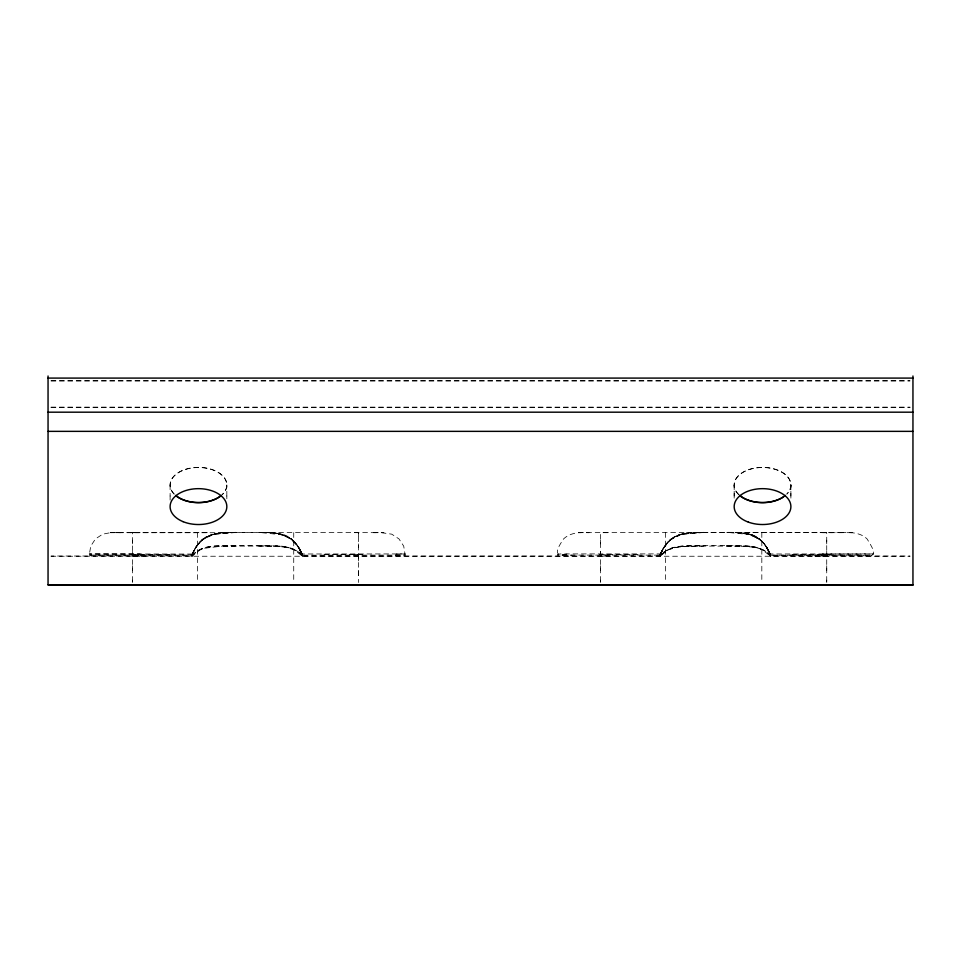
<?xml version="1.0" encoding="UTF-8"?>
<svg xmlns="http://www.w3.org/2000/svg" width="961" height="961" viewBox="0 0 961 961"><rect width="100%" height="100%" fill="white"/><g stroke="black" fill="none" stroke-linecap="round" stroke-linejoin="round"><path stroke-width="0.72" stroke-dasharray="4.8 3.6" d="M132.498 582.498L132.498 580.108M132.498 570.51L132.498 565.717M132.498 551.35L132.498 555.086L138.864 555.098M132.498 543.878L132.498 540.142M170.109 500.08L170.109 495.912M226.832 496.08L226.832 484.933M223.036 546.16L267.122 546.064L283.855 547.001L294.042 549.632L302.415 556.239L298.39 547.494L302.655 555.194L405.194 555.086L403.704 546.112L398.971 538.905L391.752 534.172L381.337 532.67M358.621 575.315L358.621 570.51M358.621 560.924L358.621 556.131L354.921 556.119M358.621 547.614L358.621 543.878M358.621 536.418L358.621 532.67L354.068 532.67M600.589 582.498L600.589 580.108M600.589 570.51L600.589 565.717M600.589 551.35L600.589 555.086L609.899 555.098M600.589 543.878L600.589 540.142M734.168 496.08L734.168 485.101M740.943 546.196L752.379 547.049L759.61 548.635L762.145 549.632L770.518 556.239L766.482 547.494L770.746 555.194L858.666 555.098C877.357 557.68 876.636 554.341 867.062 538.905C860.203 532.334 850.449 532.25 841.596 532.658M790.891 496.08L790.891 485.101M826.724 582.498L826.724 580.108M826.724 570.51L826.724 565.717M826.724 551.35L826.724 555.086L820.838 555.086M826.724 543.878L826.724 540.142M661.48 551.734L660.099 556.023C670.538 543.217 688.16 546.401 702.539 545.548L728.102 545.548C740.823 546.304 755.49 543.938 766.494 551.926A37.707 23.376 0 0 1 770.518 556.035M659.883 555.47L664.159 547.133M191.96 554.761L191.792 556.227L200.405 549.632L204.068 548.275L221.607 546.196M193.377 551.734L191.792 555.122L89.241 555.086L90.742 546.112L95.475 538.905L102.683 534.172L110.515 532.67L120.954 532.658M191.984 554.689L197.642 544.659M660.123 554.617L666.429 543.734M192.152 554.329L191.828 554.977L89.241 555.086M739.514 546.16L695.416 546.064L678.682 547.001L668.508 549.632L660.123 556.239L659.895 555.074L664.159 547.302L659.883 555.038L660.423 553.908L560.84 553.932C550.1 554.857 569.693 556.119 571.987 555.098M192.284 554.053L89.241 553.944L140.27 553.92M192.32 553.908L191.792 555.026L196.056 546.977L201.738 540.022L214.171 533.98M193.377 551.794L193.93 550.665M661.48 551.794L662.597 549.608M191.792 555.254L196.056 547.133M659.883 555.038C663.907 545.428 670.886 536.586 681.565 534.136M196.056 547.097L191.792 555.038C196.188 543.421 206.375 534.328 218.964 533.127M682.983 533.823C671.739 535.962 663.931 544.851 659.895 555.122L557.344 555.086M193.93 550.737L194.506 549.608M662.033 550.737L663.186 548.575M194.506 549.68L195.083 548.575M195.083 548.647C198.951 539.686 211.432 533.511 218.087 533.307M663.186 548.647L671.198 538.869A27.605 24.854 36.1 0 1 679.343 535.421M663.799 547.626L665.06 545.668M196.32 546.641L203.095 538.869L213.81 534.124M197.642 544.719L198.326 543.734M665.733 544.719L667.15 542.845M198.326 543.806L199.804 541.98M664.159 547.097L669.841 540.142L681.217 534.34M192.032 556.239C202.11 543.325 221.871 547.302 235.853 546.028M660.123 556.239C670.213 543.325 689.974 547.302 703.957 546.028M199.047 542.917L203.095 538.869A27.605 24.854 36.1 0 1 211.24 535.421M667.15 542.917L667.895 541.98M196.969 545.668L203.095 538.941M667.895 542.052L671.198 538.869M201.738 540.106L213.114 534.34M669.841 540.022L681.217 534.184L687.067 533.127M210.351 535.073L218.796 533.211L211.696 534.652M678.454 535.073L688.328 532.971M679.799 534.652L680.496 534.472M214.171 534.04L214.88 533.823M682.274 534.04L683.691 533.679M214.88 533.884L216.309 533.547M215.6 533.739L218.087 533.247M586.618 532.682L589.045 532.682C580.18 532.142 570.45 532.406 563.578 538.905C557.957 547.338 551.446 557.885 567.422 553.956M685.133 533.487L686.899 533.151L681.217 534.292L703.957 532.478L580.048 532.67M686.899 533.211L681.217 534.292L703.957 532.322L691.788 532.646A99.944 99.944 0 0 1 694.851 532.502L702.431 532.382M684.412 533.547L686.538 533.199M219.324 533.139L220.225 532.971M688.148 533.055L689.986 532.79M220.586 532.983L221.631 532.814M689.397 532.911L691.536 532.73M222.063 532.838L223.252 532.682M690.154 532.778L691.055 532.706M222.736 532.778L259.35 532.406M235.853 532.478L213.114 534.292L235.853 532.322L223.589 532.658M223.252 532.742L129.999 532.694M191.792 556.035L191.996 556.023C202.435 543.217 220.057 546.401 234.436 545.548L260.011 545.548C272.732 546.304 287.387 543.938 298.39 551.926A37.707 23.376 0 0 1 302.427 556.035L660.099 556.023C670.033 542.905 689.938 546.761 703.957 545.548M694.851 532.526L695.608 532.502M235.853 545.548C221.835 546.761 201.93 542.905 191.996 556.023L51.053 556.023M235.097 532.382L226.748 532.526A99.944 99.944 0 0 0 223.721 532.658M228.274 532.478L229.03 532.454M849.44 532.67L852.035 532.67L847.95 532.682M699.404 532.418L700.917 532.418M136.498 555.086L132.498 555.086L132.498 532.67L134.996 532.67M232.057 532.418L232.814 532.418M601.55 555.086L600.589 555.086L600.589 532.67L601.682 532.67M823.024 555.086L826.724 555.086L826.724 532.67L819.469 532.682M132.498 581.309L132.498 556.131L145.279 556.143M358.621 555.086L352.735 555.098L358.621 555.086L358.621 532.67L351.378 532.682M600.589 581.309L600.589 556.131L601.55 556.131M826.724 581.309L826.724 556.131L814.892 556.143M114.599 532.682L110.515 532.67L113.11 532.67M579.231 532.682L578.618 532.67L581.213 532.67M852.035 532.67L828.971 532.694M356.591 556.131L358.621 556.131L358.621 582.498M51.053 380.7L909.947 380.7M51.053 381.012L909.947 381.012M51.017 407.128L910.043 407.128M51.017 407.452L910.043 407.452M234.34 532.406L260.107 532.406M118.527 532.67L208.453 532.646M373.493 532.682L383.932 532.67L373.493 532.658M607.845 532.682L600.589 532.682M702.431 532.406L728.21 532.406M703.188 532.406L832.55 532.694M750.841 534.652L726.696 532.322L844.022 532.67M375.919 532.67L258.593 532.43M118.527 532.682L139.741 532.682M822.268 553.92L873.297 553.944L770.229 553.98L764.211 543.734M296.805 544.659L302.126 553.98L405.194 553.944L395.127 553.932M131.417 554.497L170.349 554.485M324.085 554.545L363.03 554.545M599.52 554.497L638.452 554.485M792.188 554.545L831.121 554.545M395.187 555.098L405.194 555.086M749.075 534.136C759.983 536.478 766.566 545.584 770.746 555.194L873.297 555.086M726.696 545.548C741.52 546.605 759.658 543.097 770.542 556.023L909.983 556.023M51.053 556.239L909.983 556.239M727.453 532.382L735.79 532.526A99.944 99.944 0 0 1 738.829 532.694M822.172 532.67L826.724 532.67M260.107 532.382L265.416 532.454M120.954 532.682L110.515 532.67M133.579 532.682L132.498 532.682M604.601 556.131L600.589 556.131M823.024 556.119L826.724 556.131M134.696 556.131L132.498 556.131M578.618 532.67L581.213 532.682M729.723 532.382L730.48 532.382M261.62 532.382L262.377 532.382M302.655 556.023L302.451 556.023C291.555 543.097 273.417 546.605 258.593 545.548M732.762 532.418L733.519 532.43M272.299 532.826L258.593 532.358L284.084 535.001M726.696 546.028C740.679 547.302 760.439 543.325 770.518 556.239M266.173 532.442L267.687 532.526A99.944 99.944 0 0 1 270.726 532.694L271.266 532.682M258.593 546.028C272.576 547.302 292.336 543.325 302.415 556.239M738.829 532.646L740.571 532.85M726.696 532.478C741.844 532.214 760.824 534.328 768.043 549.68M740.571 532.79L741.952 532.983M272.468 532.79L273.849 532.983M272.816 532.814L274.029 533.007M274.029 532.947L275.302 533.163M742.312 532.971L743.225 533.139M274.942 533.055L277.417 533.487M743.406 533.103L745.52 533.487M743.574 533.127C750.481 534.28 757.965 536.646 762.746 542.052M275.471 533.127L283.423 534.857M275.999 533.199L276.708 533.307M745.159 533.355L746.229 533.607M277.417 533.415L279.567 533.884M277.777 533.475L291.351 538.869L299.351 548.647M746.229 533.547L746.949 533.739M749.436 534.292L743.754 533.151L749.436 534.292L760.8 540.106L749.436 534.22C759.586 537.487 768.163 545.86 770.746 556.227M746.949 533.679L747.658 533.884M747.31 533.751L748.379 534.04M748.379 533.98L749.075 534.208M280.984 534.136L291.351 538.869L294.643 542.052M750.841 534.592L752.187 535.001M281.333 534.34C291.495 537.523 298.835 545.283 302.655 555.05L302.655 556.227M301.057 551.734L302.655 555.11C298.21 543.578 288.168 534.472 275.651 533.151C287.904 533.823 299.736 545.656 302.355 554.413M284.168 534.784A27.064 24.89 -68.1 0 1 291.291 538.941L292.697 540.106M293.057 540.358L293.862 541.151M761.965 541.151L763.49 542.917M759.442 538.869L765.581 545.668M291.351 538.869L297.478 545.668M294.643 541.98L295.387 542.917M763.49 542.845L764.908 544.719M295.387 542.845L296.108 543.806M296.108 543.734L296.805 544.719M766.229 546.569L767.455 548.647M298.751 547.566L299.94 549.68M768.043 549.608L768.608 550.737M299.94 549.608L300.505 550.737M770.722 554.977L766.482 547.013L770.746 555.11L770.386 554.269M298.39 547.097L302.655 555.11L302.355 554.473M766.482 546.977L770.746 555.086L770.362 554.257M768.608 550.665L769.16 551.794M300.505 550.665L301.057 551.794M769.16 551.734L770.254 554.053M790.891 484.933L790.891 500.08M761.821 532.658L761.821 581.321M734.168 484.933L734.168 498.747M665.492 532.658L665.492 581.321M293.73 532.658L293.73 581.321M226.832 495.912L226.832 498.747M197.389 532.658L197.389 581.321M170.109 484.933L170.109 496.08M203.155 539.013A27.064 24.89 68.1 0 1 210.279 534.857M283.207 535.481A27.605 24.854 -36.1 0 1 291.279 539.025M671.258 539.013A27.064 24.89 68.1 0 1 678.37 534.857M751.31 535.481A27.605 24.854 -36.1 0 1 759.37 539.025M752.271 534.784A27.064 24.89 -68.1 0 1 759.382 538.941M738.937 494.855A28.362 17.574 0 0 1 743.49 472.079A28.362 17.574 0 0 1 780.512 471.515A28.362 17.574 0 0 1 786.867 494.122M174.133 494.122A28.362 17.574 0 0 1 180.488 471.515A28.362 17.574 0 0 1 217.51 472.079A28.362 17.574 0 0 1 222.063 494.855M738.937 494.687A28.362 17.586 0 0 1 743.49 471.899A28.362 17.586 0 0 1 780.512 471.334A28.362 17.586 0 0 1 786.867 493.954M174.133 493.954A28.362 17.586 0 0 1 180.488 471.334A28.362 17.586 0 0 1 217.51 471.899A28.362 17.586 0 0 1 222.063 494.687"/><path stroke-width="1.44" d="M357.54 584.901L358.621 584.901L354.068 584.889M601.682 584.901L600.589 584.901L605.154 584.901M48.05 378.093L912.95 378.093M48.05 412.185L912.95 412.185M48.05 431.357L912.95 431.357M912.95 375.991L912.95 585.009M48.05 375.991L48.05 585.009M783.551 496.897A28.362 17.574 0 0 1 740.595 496.236M220.405 496.236A28.362 17.574 0 0 1 176.536 496.236M785.317 495.395A28.362 17.586 0 0 1 739.742 495.395M221.258 495.395A28.362 17.586 0 0 1 175.683 495.395M132.75 584.901L137.051 584.901L132.75 584.901M826.724 584.901L822.172 584.901L826.724 584.901M912.95 584.793L48.05 584.793L912.95 584.901M748.355 522.123A28.362 17.935 0 0 0 790.891 506.591A28.362 17.935 0 0 0 748.355 491.059A28.362 17.935 0 0 0 748.355 522.123M183.095 521.667A28.362 17.935 0 0 0 226.796 507.48A28.362 17.935 0 0 0 185.521 490.639A28.362 17.935 0 0 0 183.095 521.667"/></g></svg>
